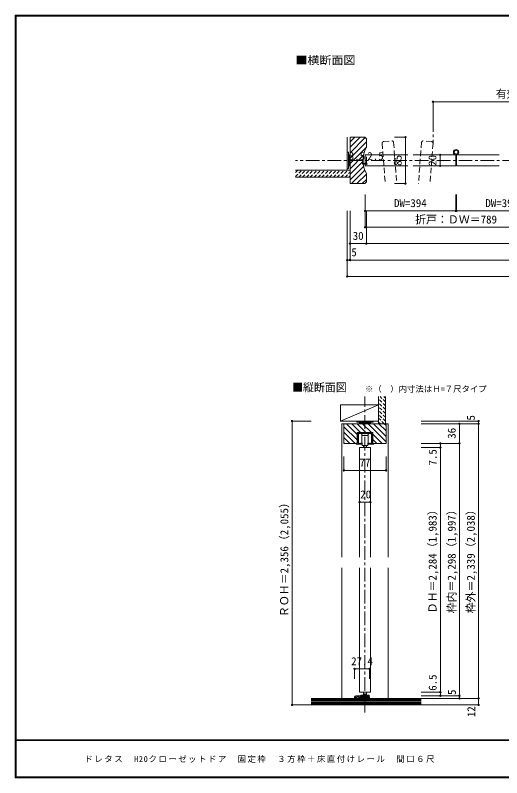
# Model space of a CAD drawing. Units: millimetres, scale not verified. Extents: x -973 to 977, y -718 to 696.
# Drawn here: x -973 to -82, y -701 to 696 of the extents above; entities that cross this region are included whole.
import ezdxf
from ezdxf.enums import TextEntityAlignment as Align

# ---------------------------------------------------------------- set-up
doc = ezdxf.new("R2010")
doc.units = ezdxf.units.MM
doc.header["$LTSCALE"] = 5
doc.header["$PDMODE"] = 32
doc.header["$PDSIZE"] = 2.5
for name, pattern in [('CHAIN1', [8, 5, -1, 1, -1]), ('DASHED1', [1.8, 1.2, -0.6]), ('DASHED2', [3, 2, -1])]:
    doc.linetypes.add(name, pattern=pattern)
for name, color, linetype, lineweight in [('0-0_補助線', 7, 'Continuous', 9), ('0-1_通り芯', 4, 'CHAIN1', 9), ('0-2_柱', 2, 'Continuous', 9), ('0-3_仕上げ', 2, 'Continuous', 9), ('0-4_枠', 7, 'Continuous', 9), ('0-6_扉', 6, 'Continuous', 9), ('0-7_金物', 7, 'Continuous', 9), ('0-A_文字', 7, 'Continuous', 9), ('0-B_寸法', 7, 'Continuous', 9), ('0-C_ハッチ', 4, 'DASHED1', 9), ('F-1_枠', 6, 'Continuous', 9)]:
    doc.layers.add(name, color=color, linetype=linetype, lineweight=lineweight)
doc.layers.add('F-A_文字', color=7, linetype='Continuous')
doc.styles.add('ＭＳ ゴシック', font='')
doc.styles.get('ＭＳ ゴシック').set_extended_font_data('MS Gothic')

# ---------------------------------------------------------------- blocks, each defined once
blk = doc.blocks.new('04')
at = {"layer": '0-0_補助線', "lineweight": 18}
for p, q in [((-13.926, 10.332), (-13.926, -8.668)), ((-12.926, 11.332), (-11.926, 11.332)), ((-12.726, 8.832), (-12.726, -6.766)), ((-11.926, 11.332), (-11.926, 11.232)), ((-11.726, 9.832), (-7.026, 9.832)), ((-5.426, 11.332), (5.574, 11.332)), ((-5.076, 8.232), (-5.193, 8.232)), ((-5.105, 8.232), (-5.076, 8.232)), ((-4.876, 9.832), (-0.426, 9.832)), ((-4.876, 8.432), (-4.876, 9.832)), ((-0.426, 9.832), (0.074, 10.332)), ((5.341, 8.232), (5.224, 8.232)), ((8.024, 9.832), (7.174, 9.832)), ((8.024, 9.832), (11.874, 9.832)), ((12.874, 8.832), (12.874, -6.766)), ((14.074, 10.332), (14.074, -8.668)), ((-15.926, -9.368), (-15.926, -8.968)), ((-13.926, -8.668), (-15.626, -8.668)), ((-6.526, -9.868), (-15.426, -9.868)), ((-10.926, -8.566), (-8.726, -8.566)), ((-5.526, -8.183), (-5.526, -8.868)), ((-2.418, -12.566), (-2.418, -12.716)), ((-2.418, -12.716), (-2.418, -16.168)), ((2.582, -12.566), (2.582, -12.716)), ((2.582, -12.716), (2.582, -16.168)), ((5.674, -8.183), (5.674, -8.868)), ((15.574, -9.868), (6.674, -9.868)), ((8.874, -8.566), (11.074, -8.566)), ((14.074, -8.668), (15.774, -8.668)), ((16.074, -8.968), (16.074, -9.368))]:
    blk.add_line(p, q, dxfattribs=at)
at = {"layer": '0-0_補助線'}
for p, q in [((-11.718, 8.434), (-11.718, 4.184)), ((-11.718, 5.234), (-11.718, -0.366)), ((-11.718, 3.234), (-11.718, 4.184)), ((-11.718, -2.366), (-11.718, 3.234)), ((-5.726, 5.951), (-5.226, 5.951)), ((-5.718, 6.434), (-5.718, 8.434)), ((-5.718, 6.434), (-5.718, 4.184)), ((-5.718, 4.184), (-5.718, 3.234)), ((-5.718, 3.234), (-5.718, -2.366)), ((-4.726, 5.951), (-5.226, 5.951)), ((-4.726, 5.951), (-5.226, 5.951)), ((0.074, 5.951), (-4.726, 5.951)), ((0.074, 5.951), (-4.726, 5.951)), ((0.074, 5.951), (4.874, 5.951)), ((0.074, 5.951), (4.874, 5.951)), ((4.874, 5.951), (5.374, 5.951)), ((4.874, 5.951), (5.374, 5.951)), ((5.874, 5.951), (5.374, 5.951)), ((5.882, 8.434), (5.882, 6.434)), ((5.882, 4.184), (5.882, 6.434)), ((5.882, 3.234), (5.882, 4.184)), ((5.882, -2.366), (5.882, 3.234)), ((11.882, 4.184), (11.882, 8.434)), ((11.882, 4.184), (11.882, 3.234)), ((11.882, 3.234), (11.882, -2.366)), ((-11.718, -3.316), (-11.718, -2.366)), ((-11.718, -3.316), (-11.718, -7.566)), ((-5.226, -7.249), (-5.726, -7.249)), ((-5.718, -2.366), (-5.718, -3.316)), ((-5.718, -5.566), (-5.718, -3.316)), ((-5.718, -7.566), (-5.718, -5.566)), ((-5.226, -8.549), (-5.226, -7.249)), ((-5.226, -7.249), (-5.226, -8.549)), ((-5.226, -12.049), (-5.226, -8.549)), ((-4.726, -12.549), (-2.926, -12.549)), ((-2.926, -12.549), (0.074, -12.549)), ((-2.426, -12.549), (0.074, -12.549)), ((2.574, -12.549), (0.074, -12.549)), ((3.074, -12.549), (0.074, -12.549)), ((4.874, -12.549), (3.074, -12.549)), ((5.374, -7.249), (5.874, -7.249)), ((5.374, -8.549), (5.374, -7.249)), ((5.374, -7.249), (5.374, -8.549)), ((5.374, -12.049), (5.374, -8.549)), ((5.882, -3.316), (5.882, -2.366)), ((5.882, -3.316), (5.882, -5.566)), ((5.882, -5.566), (5.882, -7.566)), ((11.882, -2.366), (11.882, -3.316)), ((11.882, -7.566), (11.882, -3.316))]:
    blk.add_line(p, q, dxfattribs=at)
at = {"layer": '0-0_補助線', "lineweight": 18}
for points in [[(-11.626, 10.932), (-5.426, 10.932), (-5.426, 11.332)], [(0.074, 10.332), (0.574, 9.832), (5.024, 9.832), (5.024, 8.432)], [(5.574, 11.332), (5.574, 10.932), (11.774, 10.932)], [(12.074, 11.232), (12.074, 11.332), (13.074, 11.332)]]:
    blk.add_lwpolyline(points, dxfattribs=at)
for centre, radius, start, end in [((-12.926, 10.332), 1, 90, 180), ((-11.726, 8.832), 1, 90, 180), ((-11.626, 11.232), 0.3, 180, 270), ((-7.026, 8.082), 1.75, 7.76643, 90), ((-5.193, 8.332), 0.1, 187.76643, 270), ((-5.076, 8.432), 0.2, 270, 0), ((5.224, 8.432), 0.2, 180, 270), ((5.341, 8.332), 0.1, 270, 352.23357), ((7.174, 8.082), 1.75, 90, 172.23357), ((11.774, 11.232), 0.3, 270, 0), ((11.874, 8.832), 1, 0, 90), ((13.074, 10.332), 1, 0, 90), ((-15.626, -8.968), 0.3, 90, 180), ((-15.426, -9.368), 0.5, 180, 270), ((-10.926, -6.766), 1.8, 180, 270), ((-8.726, -3.566), 5, 270, 301.23293), ((-6.526, -8.868), 1, 270, 0), ((-5.926, -8.183), 0.4, 0, 121.23293), ((6.074, -8.183), 0.4, 58.76707, 180), ((6.674, -8.868), 1, 180, 270), ((8.874, -3.566), 5, 238.76707, 270), ((11.074, -6.766), 1.8, 270, 0), ((15.574, -9.368), 0.5, 270, 0), ((15.774, -8.968), 0.3, 0, 90)]:
    blk.add_arc(centre, radius, start, end, dxfattribs=at)
at = {"layer": '0-0_補助線'}
for centre, radius, start, end in [((-8.718, 4.434), 5, 53.1301, 126.8699), ((8.882, 4.434), 5, 53.1301, 126.8699), ((-8.718, -3.566), 5, 233.1301, 306.8699), ((-4.726, -12.049), 0.5, 180, 270), ((4.874, -12.049), 0.5, 270, 0), ((8.882, -3.566), 5, 233.1301, 306.8699)]:
    blk.add_arc(centre, radius, start, end, dxfattribs=at)
blk = doc.blocks.new('03')
at = {"layer": '0-0_補助線'}
for p, q in [((-7.33, -0.352), (-7.33, 0.348)), ((-6.83, 0.848), (3.17, 0.848)), ((-2.83, 6.407), (-2.83, 2.368)), ((-2.83, 2.368), (3.17, 2.368)), ((-1.58, 2.148), (-2.83, 2.368)), ((-2.33, 1.848), (-2.83, 1.348)), ((-2.83, 0.848), (-2.83, 1.348)), ((3.17, 1.348), (-2.83, 1.348)), ((-2.33, 1.848), (2.67, 1.848)), ((-1.58, 2.148), (1.92, 2.148)), ((-1.58, 2.148), (-1.58, 1.848)), ((1.92, 2.148), (3.17, 2.368)), ((1.92, 2.148), (1.92, 1.848)), ((3.17, 1.348), (2.67, 1.848)), ((3.17, 2.368), (3.17, 6.407)), ((3.17, 1.348), (3.17, 0.848)), ((3.17, 0.848), (7.17, 0.848)), ((7.67, 0.348), (7.67, -0.352)), ((-7.33, -0.352), (-6.459, -0.352)), ((-6.459, -0.352), (-5.008, -0.582)), ((-5.008, -0.582), (-4.88, -0.602)), ((-4.88, -1.752), (-4.88, -0.602)), ((-4.88, -0.613), (5.22, -0.613)), ((-4.88, -1.952), (5.22, -1.952)), ((-4.83, -3.452), (5.17, -3.452)), ((5.22, -0.602), (6.8, -0.352)), ((5.22, -0.602), (5.22, -1.752)), ((6.8, -0.352), (7.67, -0.352))]:
    blk.add_line(p, q, dxfattribs=at)
for points in [[(-5.63, -2.652), (-5.63, -1.952), (-5.08, -1.952)], [(-5.08, -1.952), (-4.88, -1.952), (-4.88, -1.752)], [(5.22, -1.752), (5.22, -1.952), (5.42, -1.952)], [(5.42, -1.952), (5.97, -1.952), (5.97, -2.652)]]:
    blk.add_lwpolyline(points, dxfattribs=at)
for centre, radius, start, end in [((-6.83, 0.348), 0.5, 90, 180), ((7.17, 0.348), 0.5, 0, 90), ((-4.83, -2.652), 0.8, 180, 270), ((5.17, -2.652), 0.8, 270, 0)]:
    blk.add_arc(centre, radius, start, end, dxfattribs=at)

msp = doc.modelspace()

# ---------------------------------------------------------------- linework, layer by layer
at = {"layer": '0-0_補助線', "color": 4}
for p, q in [((-336.347, 423.736), (-336.347, 437.29)), ((-332.847, 423.736), (-332.847, 436.79)), ((-330.347, 423.736), (-330.347, 436.79)), ((-332.847, 423.736), (-336.347, 423.736)), ((-330.347, 423.736), (-332.847, 423.736))]:
    msp.add_line(p, q, dxfattribs=at)
at = {"layer": '0-0_補助線', "color": 2}
for p, q in [((-347.324, -88.5), (-347.324, -68.5)), ((-347.324, -68.5), (-318.523, -68.5)), ((-318.523, -68.5), (-318.523, -88.5))]:
    msp.add_line(p, q, dxfattribs=at)
at = {"layer": '0-0_補助線'}
msp.add_line((-326.823, -551.1), (-326.823, -551.6), dxfattribs=at)
for p in [(-336.347, 423.736), (-332.847, 423.736), (-330.347, 423.736)]:
    msp.add_point(p, dxfattribs=at)
at = {"layer": '0-1_通り芯'}
for p, q in [((-208.347, 507.5), (-208.347, 461.264)), ((463.653, 430), (-460.347, 430)), ((-332.923, -581.472), (-332.923, -2.5))]:
    msp.add_line(p, q, dxfattribs=at)
at = {"layer": '0-2_柱'}
msp.add_line((-365.347, 412), (-365.347, 472.5), dxfattribs=at)
at = {"layer": '0-3_仕上げ'}
for p, q in [((-460.347, 412), (-360.347, 412)), ((-460.347, 399.5), (-360.347, 399.5)), ((-307.923, -52.5), (-307.923, -2.5)), ((-295.423, -52.5), (-295.423, -2.5)), ((-229.923, -555.5), (-431.423, -555.5)), ((-431.423, -567.5), (-229.923, -567.5))]:
    msp.add_line(p, q, dxfattribs=at)
at = {"layer": '0-3_仕上げ', "color": 4}
for p, q in [((-307.923, -17.5), (-377.923, -47.5)), ((-377.923, -47.5), (-307.923, -47.5))]:
    msp.add_line(p, q, dxfattribs=at)
at = {"layer": '0-3_仕上げ', "color": 7}
for p, q in [((-431.423, -557.5), (-229.923, -557.5)), ((-431.423, -559.5), (-229.923, -559.5)), ((-431.423, -561.5), (-229.923, -561.5)), ((-431.423, -563.5), (-229.923, -563.5)), ((-431.423, -565.5), (-229.923, -565.5))]:
    msp.add_line(p, q, dxfattribs=at)
at = {"layer": '0-3_仕上げ', "color": 4}
msp.add_lwpolyline([(-307.923, -17.5), (-377.923, -17.5), (-377.923, -47.5)], dxfattribs=at)
at = {"layer": '0-4_枠', "color": 3}
for p, q in [((-333.347, 472.5), (-360.347, 472.5)), ((-360.347, 387.5), (-360.347, 472.5)), ((-333.347, 472.5), (-330.347, 469.5)), ((-330.347, 454), (-330.347, 469.5)), ((-330.347, 390.5), (-330.347, 406)), ((-371.423, -52.5), (-371.423, -88.5)), ((-371.423, -52.5), (-294.423, -52.5)), ((-294.423, -52.5), (-294.423, -88.5)), ((-371.423, -88.5), (-347.324, -88.5)), ((-294.423, -88.5), (-318.523, -88.5))]:
    msp.add_line(p, q, dxfattribs=at)
at = {"layer": '0-4_枠', "color": 4}
for p, q in [((-371.423, -52.5), (-375.423, -52.5)), ((-375.423, -296.5), (-375.423, -52.5)), ((-294.423, -52.5), (-290.423, -52.5)), ((-290.423, -296.5), (-290.423, -52.5)), ((-375.423, -555.5), (-375.423, -316.5)), ((-290.423, -555.5), (-290.423, -316.5))]:
    msp.add_line(p, q, dxfattribs=at)
at = {"layer": '0-4_枠'}
for p, q in [((-351.923, -555.5), (-351.923, -552.8)), ((-351.923, -555.5), (-350.923, -555.5)), ((-350.923, -555.5), (-350.923, -552.757)), ((-349.923, -550.8), (-346.223, -550.8)), ((-349.023, -555.5), (-347.923, -555.5)), ((-347.923, -555.5), (-347.923, -552.9)), ((-347.823, -552.8), (-344.023, -552.8)), ((-345.923, -551.1), (-346.223, -550.8)), ((-345.923, -551.1), (-345.623, -550.8)), ((-339.323, -550.8), (-345.623, -550.8)), ((-343.923, -555.5), (-343.923, -552.9)), ((-343.923, -555.5), (-342.823, -555.5)), ((-342.823, -555.5), (-342.823, -553.574)), ((-342.736, -553.362), (-341.736, -552.362)), ((-341.223, -552.574), (-341.223, -554.5)), ((-340.223, -555.5), (-324.523, -555.5)), ((-340.123, -552.1), (-340.123, -554.1)), ((-339.223, -551.8), (-339.823, -551.8)), ((-339.623, -554.6), (-333.223, -554.6)), ((-339.023, -551.1), (-339.023, -551.6)), ((-332.923, -554.9), (-333.223, -554.6)), ((-326.823, -551.1), (-326.823, -551.6)), ((-326.623, -551.8), (-326.023, -551.8)), ((-325.723, -552.1), (-325.723, -554.1)), ((-324.523, -552.8), (-324.523, -555.5))]:
    msp.add_line(p, q, dxfattribs=at)
at = {"layer": '0-4_枠', "color": 3}
msp.add_lwpolyline([(-330.347, 390.5), (-333.347, 387.5), (-360.347, 387.5)], dxfattribs=at)
at = {"layer": '0-4_枠'}
for points in [[(-349.023, -555.5), (-349.023, -553.45), (-350.07, -552.404)], [(-332.923, -554.9), (-332.623, -554.6), (-326.223, -554.6)]]:
    msp.add_lwpolyline(points, dxfattribs=at)
at = {"layer": '0-4_枠', "color": 3}
msp.add_arc((-285.347, 430), 51, 151.92751, 208.07249, dxfattribs=at)
at = {"layer": '0-4_枠'}
for centre, radius, start, end in [((-349.923, -552.8), 2, 90, 180), ((-350.423, -552.757), 0.5, 45, 180), ((-347.823, -552.9), 0.1, 90, 180), ((-344.023, -552.9), 0.1, 0, 90), ((-342.523, -553.574), 0.3, 135, 180), ((-341.523, -552.574), 0.3, 360, 135), ((-340.223, -554.5), 1, 180, 270), ((-339.823, -552.1), 0.3, 90, 180), ((-339.623, -554.1), 0.5, 180, 270), ((-339.323, -551.1), 0.3, 360, 90), ((-339.223, -551.6), 0.2, 270, 360), ((-326.523, -551.1), 0.3, 90, 180), ((-326.623, -551.6), 0.2, 180, 270), ((-326.523, -552.8), 2, 360, 90), ((-326.223, -554.1), 0.5, 270, 0), ((-326.023, -552.1), 0.3, 0, 90)]:
    msp.add_arc(centre, radius, start, end, dxfattribs=at)
at = {"layer": '0-6_扉', "color": 2, "linetype": 'DASHED2'}
for p, q in [((-301.448, 461.264), (-295.842, 387.5)), ((-298.684, 464.483), (-283.727, 465.619)), ((-280.508, 462.855), (-274.782, 387.5)), ((-229.287, 462.855), (-235.013, 387.5)), ((-211.111, 464.483), (-226.068, 465.619)), ((-208.347, 461.264), (-213.953, 387.5))]:
    msp.add_line(p, q, dxfattribs=at)
at = {"layer": '0-6_扉'}
for p, q in [((-332.847, 440), (-254.722, 440)), ((-332.847, 440), (-332.847, 420)), ((-244.722, 440), (-166.597, 440)), ((-166.597, 440), (-166.597, 420)), ((-165.597, 440), (-87.472, 440)), ((-165.597, 440), (-165.597, 420)), ((-332.847, 420), (-254.722, 420)), ((-244.722, 420), (-166.597, 420)), ((-165.597, 420), (-87.472, 420)), ((-342.923, -96), (-342.923, -296.5)), ((-342.923, -96), (-322.923, -96)), ((-322.923, -96), (-322.923, -296.5)), ((-342.923, -316.5), (-342.923, -544)), ((-322.923, -316.5), (-322.923, -544)), ((-342.923, -544), (-322.923, -544))]:
    msp.add_line(p, q, dxfattribs=at)
at = {"layer": '0-6_扉', "color": 2, "linetype": 'DASHED2'}
for centre, start, end in [((-298.457, 461.491), 94.34602, 184.34602), ((-283.5, 462.628), 4.34602, 94.34602), ((-226.295, 462.628), 85.65398, 175.65398), ((-211.338, 461.491), 355.65398, 85.65398)]:
    msp.add_arc(centre, 3, start, end, dxfattribs=at)
at = {"layer": '0-7_金物'}
for p, q in [((-365.347, 445), (-363.347, 445)), ((-365.347, 415), (-365.347, 445)), ((-363.347, 415), (-363.347, 445)), ((-363.347, 440), (-361.347, 440)), ((-361.347, 420), (-361.347, 440)), ((-361.347, 439), (-360.347, 439)), ((-363.347, 420), (-361.347, 420)), ((-361.347, 421), (-360.347, 421)), ((-365.347, 415), (-363.347, 415)), ((-347.923, -47.476), (-347.923, -49.476)), ((-347.923, -47.476), (-317.923, -47.476)), ((-347.923, -49.476), (-317.923, -49.476)), ((-342.923, -49.476), (-342.923, -51.476)), ((-342.923, -51.476), (-322.923, -51.476)), ((-341.923, -51.476), (-341.923, -52.5)), ((-323.923, -52.5), (-323.923, -51.476)), ((-322.923, -49.476), (-322.923, -51.476)), ((-317.923, -47.476), (-317.923, -49.476))]:
    msp.add_line(p, q, dxfattribs=at)
for radius in [5, 3.5]:
    msp.add_circle((-166.097, 445), radius, dxfattribs=at)
at = {"layer": '0-A_文字', "color": 4}
for p, q in [((-324.523, -501.6), (-351.923, -501.6)), ((-351.923, -501.6), (-351.923, -519.62)), ((-324.523, -501.6), (-324.523, -519.62))]:
    msp.add_line(p, q, dxfattribs=at)
at = {"layer": '0-A_文字'}
for p in [(-351.923, -501.6), (-324.523, -501.6)]:
    msp.add_point(p, dxfattribs=at)
at = {"layer": '0-B_寸法', "color": 4}
for p, q in [((-208.347, 537.5), (-208.347, 507.5)), ((-208.347, 537.5), (211.653, 537.5)), ((-258.813, 472.5), (-278.609, 472.5)), ((-258.813, 472.5), (-258.813, 387.5)), ((-195.212, 440), (-195.212, 420)), ((-258.813, 387.5), (-278.609, 387.5)), ((-332.847, 307.5), (-332.847, 367.5)), ((-166.597, 337.5), (-166.597, 367.5)), ((-165.597, 337.5), (-165.597, 367.5)), ((-365.347, 247.5), (-365.347, 337.5)), ((-360.347, 247.5), (-360.347, 337.5)), ((-332.847, 337.5), (-166.597, 337.5)), ((-330.347, 277.5), (-330.347, 337.5)), ((-165.597, 337.5), (0.653, 337.5)), ((-332.847, 307.5), (0.653, 307.5)), ((-360.347, 277.5), (-330.347, 277.5)), ((-330.347, 277.5), (333.653, 277.5)), ((-365.347, 247.5), (-360.347, 247.5)), ((-365.347, 217.5), (-365.347, 247.5)), ((-360.347, 247.5), (363.653, 247.5)), ((-365.347, 217.5), (368.653, 217.5)), ((-466.423, -47.5), (-431.423, -47.5)), ((-466.423, -47.5), (-466.423, -567.5)), ((-124.923, -47.5), (-229.923, -47.5)), ((-229.923, -52.5), (-124.923, -52.5)), ((-159.923, -555.5), (-159.923, -52.5)), ((-124.923, -567.5), (-124.923, -47.5)), ((-229.923, -88.5), (-194.923, -88.5)), ((-229.923, -96), (-194.923, -96)), ((-194.923, -88.5), (-159.923, -88.5)), ((-194.923, -550.5), (-194.923, -88.5)), ((-371.423, -137.747), (-371.423, -112.129)), ((-294.423, -137.747), (-294.423, -112.129)), ((-294.423, -137.747), (-371.423, -137.747)), ((-342.923, -181.957), (-342.923, -195.997)), ((-322.923, -181.957), (-322.923, -195.997)), ((-322.923, -195.997), (-342.923, -195.997)), ((-229.923, -544), (-194.923, -544)), ((-229.923, -550.5), (-159.923, -550.5)), ((-229.923, -555.5), (-124.923, -555.5)), ((-431.423, -567.5), (-466.423, -567.5)), ((-229.923, -567.5), (-124.923, -567.5))]:
    msp.add_line(p, q, dxfattribs=at)
at = {"layer": '0-B_寸法'}
for p in [(-208.347, 537.5), (-258.813, 472.5), (-195.212, 440), (-195.212, 420), (-258.813, 387.5), (-332.847, 337.5), (-166.597, 337.5), (-165.597, 337.5), (-332.847, 307.5), (-360.347, 277.5), (-330.347, 277.5), (-365.347, 247.5), (-360.347, 247.5), (-365.347, 217.5), (-466.423, -47.5), (-159.923, -52.5), (-124.923, -47.5), (-124.923, -52.5), (-194.923, -88.5), (-194.923, -96), (-159.923, -88.5), (-371.423, -137.747), (-294.423, -137.747), (-342.923, -195.997), (-322.923, -195.997), (-194.923, -544), (-194.923, -550.5), (-159.923, -550.5), (-159.923, -555.5), (-124.923, -555.5), (-466.423, -567.5), (-124.923, -567.5)]:
    msp.add_point(p, dxfattribs=at)
at = {"layer": '0-C_ハッチ', "linetype": 'Continuous'}
for p, q in [((-360.347, 463.918), (-351.765, 472.5)), ((-360.347, 454.019), (-341.866, 472.5)), ((-360.347, 444.119), (-332.657, 471.81)), ((-360.347, 434.22), (-330.347, 464.22)), ((-360.347, 424.32), (-330.347, 454.32)), ((-360.347, 414.421), (-335.497, 439.271)), ((-360.347, 404.521), (-336.326, 428.542)), ((-360.347, 394.622), (-335.291, 419.677)), ((-357.569, 387.5), (-333.066, 412.003)), ((-347.67, 387.5), (-330.347, 404.823)), ((-337.77, 387.5), (-330.347, 394.923)), ((-347.324, -72.119), (-366.942, -52.5)), ((-341.043, -68.5), (-357.043, -52.5)), ((-331.143, -68.5), (-347.143, -52.5)), ((-321.244, -68.5), (-337.244, -52.5)), ((-294.423, -85.421), (-327.344, -52.5)), ((-294.423, -75.521), (-317.445, -52.5)), ((-294.423, -65.622), (-307.545, -52.5)), ((-294.423, -55.722), (-297.646, -52.5)), ((-347.324, -82.018), (-371.423, -57.918)), ((-350.741, -88.5), (-371.423, -67.818)), ((-360.641, -88.5), (-371.423, -77.717)), ((-301.244, -88.5), (-318.523, -71.22)), ((-311.143, -88.5), (-318.523, -81.12)), ((-370.54, -88.5), (-371.423, -87.617))]:
    msp.add_line(p, q, dxfattribs=at)
at = {"layer": '0-C_ハッチ'}
for p, q in [((-460.347, 400.498), (-448.845, 412)), ((-460.347, 407.569), (-455.916, 412)), ((-454.274, 399.5), (-441.774, 412)), ((-447.203, 399.5), (-434.703, 412)), ((-440.132, 399.5), (-427.632, 412)), ((-433.061, 399.5), (-420.561, 412)), ((-425.99, 399.5), (-413.49, 412)), ((-418.919, 399.5), (-406.419, 412)), ((-411.848, 399.5), (-399.348, 412)), ((-404.777, 399.5), (-392.277, 412)), ((-397.706, 399.5), (-385.206, 412)), ((-390.635, 399.5), (-378.135, 412)), ((-383.563, 399.5), (-371.063, 412)), ((-376.492, 399.5), (-363.992, 412)), ((-369.421, 399.5), (-360.347, 408.574)), ((-362.35, 399.5), (-360.347, 401.503)), ((-295.423, -19.438), (-307.923, -6.938)), ((-295.423, -12.367), (-305.29, -2.5)), ((-295.423, -5.296), (-298.219, -2.5)), ((-295.423, -26.509), (-307.923, -14.009)), ((-295.423, -33.58), (-307.923, -21.08)), ((-295.423, -40.651), (-307.923, -28.151)), ((-295.423, -47.722), (-307.923, -35.222)), ((-297.717, -52.5), (-307.923, -42.293)), ((-304.788, -52.5), (-307.923, -49.365))]:
    msp.add_line(p, q, dxfattribs=at)
at = {"layer": 'F-1_枠'}
for p, q in [((-973.347, 695.833), (-973.347, -700.833)), ((-973.347, 695.833), (976.653, 695.833)), ((-973.347, 695), (976.653, 695)), ((-973.347, 694.167), (976.653, 694.167)), ((-972.514, 695.833), (-972.514, -700.833)), ((-971.68, 695.833), (-971.68, -700.833)), ((976.653, -631.667), (-973.347, -631.667)), ((976.653, -632.5), (-973.347, -632.5)), ((976.653, -699.167), (-973.347, -699.167)), ((976.653, -700), (-973.347, -700)), ((976.653, -700.833), (-973.347, -700.833))]:
    msp.add_line(p, q, dxfattribs=at)

# ---------------------------------------------------------------- block references
at = {"layer": '0-0_補助線'}
for name, p in [('04', (-332.998, -79.832)), ('03', (-333.094, -550.407))]:
    msp.add_blockref(name, p, dxfattribs=at)

# ---------------------------------------------------------------- texts
at = {"layer": '0-0_補助線', "style": 'ＭＳ ゴシック'}
for s, p in [('3.5', (-362.581, 426.236)), ('2.5', (-328.616, 426.236))]:
    msp.add_text(s, height=14.66, dxfattribs=at).set_placement(p, align=Align.BOTTOM_LEFT)
for s, p in [('ＲＯＨ＝2,356（2,055）', (-468.923, -406.5)), ('ＤＨ＝2,284（1,983）', (-197.423, -399.588)), ('枠内＝2,298（1,997）', (-162.423, -399.588)), ('枠外＝2,339（2,038）', (-127.424, -399.588))]:
    msp.add_text(s, height=14.66, rotation=90, dxfattribs=at).set_placement(p, align=Align.BOTTOM_LEFT)
at = {"layer": '0-A_文字', "style": 'ＭＳ ゴシック', "width": 1.1}
msp.add_text('■横断面図', height=14.66, dxfattribs=at).set_placement((-460.347, 601.667), align=Align.BOTTOM_LEFT)
at = {"layer": '0-A_文字', "style": 'ＭＳ ゴシック'}
for s, height, p in [('■縦断面図', 14.66, (-466.423, 2.5)), ('※（\u3000）内寸法はＨ=７尺タイプ', 11, (-332.923, 2.5)), ('27.4', 14.66, (-358.223, -499.1))]:
    msp.add_text(s, height=height, dxfattribs=at).set_placement(p, align=Align.BOTTOM_LEFT)
at = {"layer": '0-B_寸法', "style": 'ＭＳ ゴシック'}
for s, p in [('有効開口寸法＝1,331', (-93.347, 540)), ('DW=394', (-279.722, 340)), ('DW=394', (-112.472, 340)), ('折戸：ＤＷ＝789', (-241.097, 310)), ('30', (-355.347, 280)), ('5', (-357.847, 250)), ('77', (-342.924, -135.247)), ('20', (-341.673, -193.497))]:
    msp.add_text(s, height=14.66, dxfattribs=at).set_placement(p, align=Align.BOTTOM_LEFT)
for s, p in [('85', (-261.313, 420)), ('20', (-197.712, 420)), ('5', (-127.423, -46.573)), ('36', (-162.423, -79.875)), ('7.5', (-197.328, -128.88)), ('6.5', (-197.335, -541.557)), ('5', (-162.028, -549.32)), ('12', (-126.515, -589.858))]:
    msp.add_text(s, height=14.66, rotation=90, dxfattribs=at).set_placement(p, align=Align.BOTTOM_LEFT)
at = {"layer": 'F-A_文字', "insert": (-846.68, -673.333), "char_height": 11, "attachment_point": 7, "style": 'ＭＳ ゴシック'}
msp.add_mtext('\\T1.18;ドレタス\u3000H20クローゼットドア\\~\\~固定枠\u3000３方枠＋床直付けレール\u3000間口６尺', dxfattribs=at)

doc.saveas('drawing.dxf')
